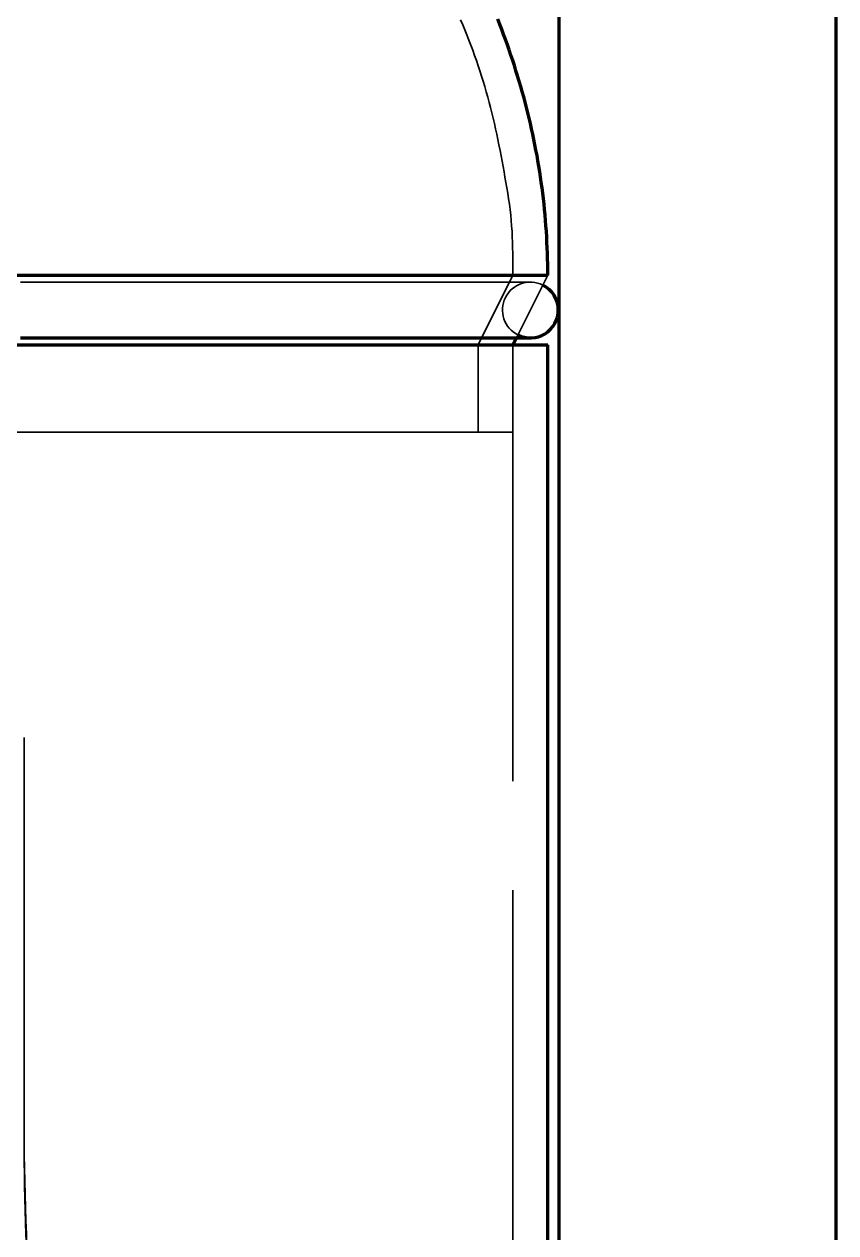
# Model space of a CAD drawing. Header units: millimetres. Extents: x 0 to 2382, y 0 to 420.
# Drawn here: x 172.99 to 180.43, y 281.57 to 292.65 of the extents above; entities that cross this region are included whole.
import ezdxf

# ---------------------------------------------------------------- set-up
doc = ezdxf.new("R2010")
doc.units = ezdxf.units.MM
doc.linetypes.add('IRAM-E-TRAZOS', pattern=[5, 4, -1])
doc.layers.add('01-VISIBLE', color=7, linetype='CONTINUOUS', lineweight=70)
doc.layers.add('02-OCULTA', color=4, linetype='IRAM-E-TRAZOS', lineweight=35)

msp = doc.modelspace()

# ---------------------------------------------------------------- linework, layer by layer
at = {"layer": '01-VISIBLE'}
for p, q in [((177.891, 313.671), (177.891, 277.209)), ((180.431, 313.671), (180.431, 277.209)), ((177.471, 289.709), (177.503, 289.773)), ((177.791, 263.535), (177.791, 289.709))]:
    msp.add_line(p, q, dxfattribs=at)
for points in [[(177.791, 290.349), (177.791, 290.399), (177.79, 290.45), (177.789, 290.5), (177.788, 290.55), (177.786, 290.6), (177.783, 290.65), (177.781, 290.7), (177.778, 290.75), (177.774, 290.8), (177.77, 290.85), (177.766, 290.9), (177.761, 290.95), (177.756, 290.999), (177.751, 291.049), (177.745, 291.099), (177.738, 291.149), (177.731, 291.198), (177.724, 291.248), (177.717, 291.297), (177.709, 291.347), (177.7, 291.396), (177.692, 291.445), (177.682, 291.495), (177.673, 291.544), (177.663, 291.593), (177.653, 291.642), (177.642, 291.691), (177.631, 291.74), (177.619, 291.789), (177.608, 291.837), (177.595, 291.886), (177.583, 291.934), (177.57, 291.983), (177.556, 292.031), (177.543, 292.079), (177.529, 292.127), (177.514, 292.175), (177.499, 292.223), (177.484, 292.271), (177.469, 292.318), (177.453, 292.366), (177.436, 292.413), (177.42, 292.461), (177.403, 292.508), (177.386, 292.555), (177.368, 292.602), (177.35, 292.648), (177.332, 292.695)], [(172.911, 290.349), (172.991, 290.349), (173.071, 290.349), (173.151, 290.349), (173.231, 290.349), (173.311, 290.349), (173.391, 290.349), (173.471, 290.349), (173.551, 290.349), (173.631, 290.349), (173.711, 290.349), (173.791, 290.349), (173.871, 290.349), (173.951, 290.349), (174.031, 290.349), (174.111, 290.349), (174.191, 290.349), (174.271, 290.349), (174.351, 290.349), (174.431, 290.349), (174.511, 290.349), (174.591, 290.349), (174.671, 290.349), (174.751, 290.349), (174.831, 290.349), (174.911, 290.349), (174.991, 290.349), (175.071, 290.349), (175.151, 290.349), (175.231, 290.349), (175.311, 290.349), (175.391, 290.349), (175.471, 290.349), (175.551, 290.349), (175.631, 290.349), (175.711, 290.349), (175.791, 290.349), (175.871, 290.349), (175.951, 290.349), (176.031, 290.349), (176.111, 290.349), (176.191, 290.349), (176.271, 290.349), (176.351, 290.349), (176.431, 290.349), (176.511, 290.349), (176.591, 290.349), (176.671, 290.349), (176.751, 290.349), (176.831, 290.349), (176.911, 290.349), (176.991, 290.349), (177.071, 290.349), (177.151, 290.349), (177.231, 290.349), (177.311, 290.349), (177.391, 290.349), (177.471, 290.349), (177.551, 290.349), (177.631, 290.349), (177.711, 290.349), (177.791, 290.349)], [(172.911, 289.709), (172.991, 289.709), (173.071, 289.709), (173.151, 289.709), (173.231, 289.709), (173.311, 289.709), (173.391, 289.709), (173.471, 289.709), (173.551, 289.709), (173.631, 289.709), (173.711, 289.709), (173.791, 289.709), (173.871, 289.709), (173.951, 289.709), (174.031, 289.709), (174.111, 289.709), (174.191, 289.709), (174.271, 289.709), (174.351, 289.709), (174.431, 289.709), (174.511, 289.709), (174.591, 289.709), (174.671, 289.709), (174.751, 289.709), (174.831, 289.709), (174.911, 289.709), (174.991, 289.709), (175.071, 289.709), (175.151, 289.709), (175.231, 289.709), (175.311, 289.709), (175.391, 289.709), (175.471, 289.709), (175.551, 289.709), (175.631, 289.709), (175.711, 289.709), (175.791, 289.709), (175.871, 289.709), (175.951, 289.709), (176.031, 289.709), (176.111, 289.709), (176.191, 289.709), (176.271, 289.709), (176.351, 289.709), (176.431, 289.709), (176.511, 289.709), (176.591, 289.709), (176.671, 289.709), (176.751, 289.709), (176.831, 289.709), (176.911, 289.709), (176.991, 289.709), (177.071, 289.709), (177.151, 289.709), (177.231, 289.709), (177.311, 289.709), (177.391, 289.709), (177.471, 289.709), (177.551, 289.709), (177.631, 289.709), (177.711, 289.709), (177.791, 289.709)], [(172.958, 289.773), (173.037, 289.773), (173.116, 289.773), (173.196, 289.773), (173.275, 289.773), (173.354, 289.773), (173.433, 289.773), (173.512, 289.773), (173.592, 289.773), (173.671, 289.773), (173.75, 289.773), (173.829, 289.773), (173.908, 289.773), (173.988, 289.773), (174.067, 289.773), (174.146, 289.773), (174.225, 289.773), (174.304, 289.773), (174.384, 289.773), (174.463, 289.773), (174.542, 289.773), (174.621, 289.773), (174.7, 289.773), (174.78, 289.773), (174.859, 289.773), (174.938, 289.773), (175.017, 289.773), (175.096, 289.773), (175.176, 289.773), (175.255, 289.773), (175.334, 289.773), (175.413, 289.773), (175.492, 289.773), (175.572, 289.773), (175.651, 289.773), (175.73, 289.773), (175.809, 289.773), (175.888, 289.773), (175.968, 289.773), (176.047, 289.773), (176.126, 289.773), (176.205, 289.773), (176.284, 289.773), (176.364, 289.773), (176.443, 289.773), (176.522, 289.773), (176.601, 289.773), (176.68, 289.773), (176.76, 289.773), (176.839, 289.773), (176.918, 289.773), (176.997, 289.773), (177.076, 289.773), (177.156, 289.773), (177.235, 289.773), (177.314, 289.773), (177.393, 289.773), (177.472, 289.773), (177.552, 289.773), (177.631, 289.773)], [(177.631, 289.773), (177.631, 289.773), (177.631, 289.773), (177.631, 289.773), (177.631, 289.773), (177.631, 289.773), (177.631, 289.773)]]:
    msp.add_lwpolyline(points, dxfattribs=at)
for start, end in [(0, 63.4349), (-116.5651, 0)]:
    msp.add_arc((177.631, 290.029), 0.256, start, end, dxfattribs=at)
at = {"layer": '02-OCULTA'}
for p, q in [((177.471, 290.349), (177.151, 289.709)), ((177.503, 289.773), (177.791, 290.349)), ((177.151, 289.709), (177.151, 288.909)), ((177.471, 225.709), (177.471, 289.709)), ((177.471, 288.909), (177.471, 289.709)), ((172.991, 282.436), (172.991, 286.109)), ((172.991, 282.524), (172.991, 286.109)), ((172.991, 282.436), (172.991, 286.109))]:
    msp.add_line(p, q, dxfattribs=at)
for points in [[(176.991, 292.69), (177.011, 292.644), (177.03, 292.597), (177.048, 292.551), (177.067, 292.504), (177.085, 292.457), (177.102, 292.411), (177.119, 292.363), (177.136, 292.316), (177.152, 292.269), (177.168, 292.221), (177.184, 292.174), (177.199, 292.126), (177.213, 292.078), (177.227, 292.03), (177.241, 291.981), (177.254, 291.933), (177.266, 291.885), (177.278, 291.836), (177.29, 291.787), (177.301, 291.738), (177.312, 291.689), (177.323, 291.64), (177.333, 291.591), (177.343, 291.542), (177.353, 291.493), (177.363, 291.444), (177.372, 291.395), (177.381, 291.345), (177.39, 291.296), (177.398, 291.247), (177.407, 291.197), (177.415, 291.148), (177.423, 291.099), (177.431, 291.049), (177.439, 290.999), (177.445, 290.95), (177.451, 290.9), (177.456, 290.85), (177.459, 290.8), (177.463, 290.75), (177.465, 290.7), (177.467, 290.65), (177.468, 290.6), (177.469, 290.55), (177.47, 290.5), (177.471, 290.45), (177.471, 290.399), (177.471, 290.349)], [(177.791, 290.349), (177.711, 290.349), (177.631, 290.349), (177.551, 290.349), (177.471, 290.349), (177.391, 290.349), (177.311, 290.349), (177.231, 290.349), (177.151, 290.349), (177.071, 290.349), (176.991, 290.349), (176.911, 290.349), (176.831, 290.349), (176.751, 290.349), (176.671, 290.349), (176.591, 290.349), (176.511, 290.349), (176.431, 290.349), (176.351, 290.349), (176.271, 290.349), (176.191, 290.349), (176.111, 290.349), (176.031, 290.349), (175.951, 290.349), (175.871, 290.349), (175.791, 290.349), (175.711, 290.349), (175.631, 290.349), (175.551, 290.349), (175.471, 290.349), (175.391, 290.349), (175.311, 290.349), (175.231, 290.349), (175.151, 290.349), (175.071, 290.349), (174.991, 290.349), (174.911, 290.349), (174.831, 290.349), (174.751, 290.349), (174.671, 290.349), (174.591, 290.349), (174.511, 290.349), (174.431, 290.349), (174.351, 290.349), (174.271, 290.349), (174.191, 290.349), (174.111, 290.349), (174.031, 290.349), (173.951, 290.349), (173.871, 290.349), (173.791, 290.349), (173.711, 290.349), (173.631, 290.349), (173.551, 290.349), (173.471, 290.349), (173.391, 290.349), (173.311, 290.349), (173.231, 290.349), (173.151, 290.349), (173.071, 290.349), (172.991, 290.349), (172.911, 290.349)], [(177.471, 290.349), (177.392, 290.349), (177.314, 290.349), (177.236, 290.349), (177.157, 290.349), (177.079, 290.349), (177, 290.349), (176.922, 290.349), (176.844, 290.349), (176.765, 290.349), (176.687, 290.349), (176.608, 290.349), (176.53, 290.349), (176.452, 290.349), (176.373, 290.349), (176.295, 290.349), (176.216, 290.349), (176.138, 290.349), (176.06, 290.349), (175.981, 290.349), (175.903, 290.349), (175.824, 290.349), (175.746, 290.349), (175.668, 290.349), (175.589, 290.349), (175.511, 290.349), (175.432, 290.349), (175.354, 290.349), (175.276, 290.349), (175.197, 290.349), (175.119, 290.349), (175.04, 290.349), (174.962, 290.349), (174.884, 290.349), (174.805, 290.349), (174.727, 290.349), (174.648, 290.349), (174.57, 290.349), (174.492, 290.349), (174.413, 290.349), (174.335, 290.349), (174.256, 290.349), (174.178, 290.349), (174.1, 290.349), (174.021, 290.349), (173.943, 290.349), (173.864, 290.349), (173.786, 290.349), (173.708, 290.349), (173.629, 290.349), (173.551, 290.349), (173.472, 290.349), (173.394, 290.349), (173.316, 290.349), (173.237, 290.349), (173.159, 290.349), (173.08, 290.349), (173.002, 290.349), (172.924, 290.349)], [(172.924, 290.349), (173.002, 290.349), (173.08, 290.349), (173.159, 290.349), (173.237, 290.349), (173.316, 290.349), (173.394, 290.349), (173.472, 290.349), (173.551, 290.349), (173.629, 290.349), (173.708, 290.349), (173.786, 290.349), (173.864, 290.349), (173.943, 290.349), (174.021, 290.349), (174.1, 290.349), (174.178, 290.349), (174.256, 290.349), (174.335, 290.349), (174.413, 290.349), (174.492, 290.349), (174.57, 290.349), (174.648, 290.349), (174.727, 290.349), (174.805, 290.349), (174.884, 290.349), (174.962, 290.349), (175.04, 290.349), (175.119, 290.349), (175.197, 290.349), (175.276, 290.349), (175.354, 290.349), (175.432, 290.349), (175.511, 290.349), (175.589, 290.349), (175.668, 290.349), (175.746, 290.349), (175.824, 290.349), (175.903, 290.349), (175.981, 290.349), (176.06, 290.349), (176.138, 290.349), (176.216, 290.349), (176.295, 290.349), (176.373, 290.349), (176.452, 290.349), (176.53, 290.349), (176.608, 290.349), (176.687, 290.349), (176.765, 290.349), (176.844, 290.349), (176.922, 290.349), (177, 290.349), (177.079, 290.349), (177.157, 290.349), (177.236, 290.349), (177.314, 290.349), (177.392, 290.349), (177.471, 290.349)], [(177.631, 290.285), (177.552, 290.285), (177.472, 290.285), (177.393, 290.285), (177.314, 290.285), (177.235, 290.285), (177.156, 290.285), (177.077, 290.285), (176.997, 290.285), (176.918, 290.285), (176.839, 290.285), (176.76, 290.285), (176.681, 290.285), (176.601, 290.285), (176.522, 290.285), (176.443, 290.285), (176.364, 290.285), (176.284, 290.285), (176.205, 290.285), (176.126, 290.285), (176.047, 290.285), (175.968, 290.285), (175.888, 290.285), (175.809, 290.285), (175.73, 290.285), (175.651, 290.285), (175.572, 290.285), (175.492, 290.285), (175.413, 290.285), (175.334, 290.285), (175.255, 290.285), (175.176, 290.285), (175.096, 290.285), (175.017, 290.285), (174.938, 290.285), (174.859, 290.285), (174.78, 290.285), (174.7, 290.285), (174.621, 290.285), (174.542, 290.285), (174.463, 290.285), (174.384, 290.285), (174.304, 290.285), (174.225, 290.285), (174.146, 290.285), (174.067, 290.285), (173.988, 290.285), (173.908, 290.285), (173.829, 290.285), (173.75, 290.285), (173.671, 290.285), (173.592, 290.285), (173.512, 290.285), (173.433, 290.285), (173.354, 290.285), (173.275, 290.285), (173.196, 290.285), (173.116, 290.285), (173.037, 290.285), (172.958, 290.285)], [(177.631, 290.285), (177.552, 290.285), (177.472, 290.285), (177.393, 290.285), (177.314, 290.285), (177.235, 290.285), (177.156, 290.285), (177.077, 290.285), (176.997, 290.285), (176.918, 290.285), (176.839, 290.285), (176.76, 290.285), (176.681, 290.285), (176.601, 290.285), (176.522, 290.285), (176.443, 290.285), (176.364, 290.285), (176.284, 290.285), (176.205, 290.285), (176.126, 290.285), (176.047, 290.285), (175.968, 290.285), (175.888, 290.285), (175.809, 290.285), (175.73, 290.285), (175.651, 290.285), (175.572, 290.285), (175.492, 290.285), (175.413, 290.285), (175.334, 290.285), (175.255, 290.285), (175.176, 290.285), (175.096, 290.285), (175.017, 290.285), (174.938, 290.285), (174.859, 290.285), (174.78, 290.285), (174.7, 290.285), (174.621, 290.285), (174.542, 290.285), (174.463, 290.285), (174.384, 290.285), (174.304, 290.285), (174.225, 290.285), (174.146, 290.285), (174.067, 290.285), (173.988, 290.285), (173.908, 290.285), (173.829, 290.285), (173.75, 290.285), (173.671, 290.285), (173.592, 290.285), (173.512, 290.285), (173.433, 290.285), (173.354, 290.285), (173.275, 290.285), (173.196, 290.285), (173.116, 290.285), (173.037, 290.285), (172.958, 290.285)], [(177.791, 289.709), (177.711, 289.709), (177.631, 289.709), (177.551, 289.709), (177.471, 289.709), (177.391, 289.709), (177.311, 289.709), (177.231, 289.709), (177.151, 289.709), (177.071, 289.709), (176.991, 289.709), (176.911, 289.709), (176.831, 289.709), (176.751, 289.709), (176.671, 289.709), (176.591, 289.709), (176.511, 289.709), (176.431, 289.709), (176.351, 289.709), (176.271, 289.709), (176.191, 289.709), (176.111, 289.709), (176.031, 289.709), (175.951, 289.709), (175.871, 289.709), (175.791, 289.709), (175.711, 289.709), (175.631, 289.709), (175.551, 289.709), (175.471, 289.709), (175.391, 289.709), (175.311, 289.709), (175.231, 289.709), (175.151, 289.709), (175.071, 289.709), (174.991, 289.709), (174.911, 289.709), (174.831, 289.709), (174.751, 289.709), (174.671, 289.709), (174.591, 289.709), (174.511, 289.709), (174.431, 289.709), (174.351, 289.709), (174.271, 289.709), (174.191, 289.709), (174.111, 289.709), (174.031, 289.709), (173.951, 289.709), (173.871, 289.709), (173.791, 289.709), (173.711, 289.709), (173.631, 289.709), (173.551, 289.709), (173.471, 289.709), (173.391, 289.709), (173.311, 289.709), (173.231, 289.709), (173.151, 289.709), (173.071, 289.709), (172.991, 289.709), (172.911, 289.709)], [(177.471, 289.709), (177.392, 289.709), (177.314, 289.709), (177.236, 289.709), (177.157, 289.709), (177.079, 289.709), (177, 289.709), (176.922, 289.709), (176.844, 289.709), (176.765, 289.709), (176.687, 289.709), (176.608, 289.709), (176.53, 289.709), (176.452, 289.709), (176.373, 289.709), (176.295, 289.709), (176.216, 289.709), (176.138, 289.709), (176.06, 289.709), (175.981, 289.709), (175.903, 289.709), (175.824, 289.709), (175.746, 289.709), (175.668, 289.709), (175.589, 289.709), (175.511, 289.709), (175.432, 289.709), (175.354, 289.709), (175.276, 289.709), (175.197, 289.709), (175.119, 289.709), (175.04, 289.709), (174.962, 289.709), (174.884, 289.709), (174.805, 289.709), (174.727, 289.709), (174.648, 289.709), (174.57, 289.709), (174.492, 289.709), (174.413, 289.709), (174.335, 289.709), (174.256, 289.709), (174.178, 289.709), (174.1, 289.709), (174.021, 289.709), (173.943, 289.709), (173.864, 289.709), (173.786, 289.709), (173.708, 289.709), (173.629, 289.709), (173.551, 289.709), (173.472, 289.709), (173.394, 289.709), (173.316, 289.709), (173.237, 289.709), (173.159, 289.709), (173.08, 289.709), (173.002, 289.709), (172.924, 289.709)], [(172.924, 289.709), (173.002, 289.709), (173.08, 289.709), (173.159, 289.709), (173.237, 289.709), (173.316, 289.709), (173.394, 289.709), (173.472, 289.709), (173.551, 289.709), (173.629, 289.709), (173.708, 289.709), (173.786, 289.709), (173.864, 289.709), (173.943, 289.709), (174.021, 289.709), (174.1, 289.709), (174.178, 289.709), (174.256, 289.709), (174.335, 289.709), (174.413, 289.709), (174.492, 289.709), (174.57, 289.709), (174.648, 289.709), (174.727, 289.709), (174.805, 289.709), (174.884, 289.709), (174.962, 289.709), (175.04, 289.709), (175.119, 289.709), (175.197, 289.709), (175.276, 289.709), (175.354, 289.709), (175.432, 289.709), (175.511, 289.709), (175.589, 289.709), (175.668, 289.709), (175.746, 289.709), (175.824, 289.709), (175.903, 289.709), (175.981, 289.709), (176.06, 289.709), (176.138, 289.709), (176.216, 289.709), (176.295, 289.709), (176.373, 289.709), (176.452, 289.709), (176.53, 289.709), (176.608, 289.709), (176.687, 289.709), (176.765, 289.709), (176.844, 289.709), (176.922, 289.709), (177, 289.709), (177.079, 289.709), (177.157, 289.709), (177.236, 289.709), (177.314, 289.709), (177.392, 289.709), (177.471, 289.709)], [(177.471, 289.709), (177.392, 289.709), (177.314, 289.709), (177.236, 289.709), (177.157, 289.709), (177.079, 289.709), (177, 289.709), (176.922, 289.709), (176.844, 289.709), (176.765, 289.709), (176.687, 289.709), (176.608, 289.709), (176.53, 289.709), (176.452, 289.709), (176.373, 289.709), (176.295, 289.709), (176.216, 289.709), (176.138, 289.709), (176.06, 289.709), (175.981, 289.709), (175.903, 289.709), (175.824, 289.709), (175.746, 289.709), (175.668, 289.709), (175.589, 289.709), (175.511, 289.709), (175.432, 289.709), (175.354, 289.709), (175.276, 289.709), (175.197, 289.709), (175.119, 289.709), (175.04, 289.709), (174.962, 289.709), (174.884, 289.709), (174.805, 289.709), (174.727, 289.709), (174.648, 289.709), (174.57, 289.709), (174.492, 289.709), (174.413, 289.709), (174.335, 289.709), (174.256, 289.709), (174.178, 289.709), (174.1, 289.709), (174.021, 289.709), (173.943, 289.709), (173.864, 289.709), (173.786, 289.709), (173.708, 289.709), (173.629, 289.709), (173.551, 289.709), (173.472, 289.709), (173.394, 289.709), (173.316, 289.709), (173.237, 289.709), (173.159, 289.709), (173.08, 289.709), (173.002, 289.709), (172.924, 289.709)], [(172.924, 289.709), (173.002, 289.709), (173.08, 289.709), (173.159, 289.709), (173.237, 289.709), (173.316, 289.709), (173.394, 289.709), (173.472, 289.709), (173.551, 289.709), (173.629, 289.709), (173.708, 289.709), (173.786, 289.709), (173.864, 289.709), (173.943, 289.709), (174.021, 289.709), (174.1, 289.709), (174.178, 289.709), (174.256, 289.709), (174.335, 289.709), (174.413, 289.709), (174.492, 289.709), (174.57, 289.709), (174.648, 289.709), (174.727, 289.709), (174.805, 289.709), (174.884, 289.709), (174.962, 289.709), (175.04, 289.709), (175.119, 289.709), (175.197, 289.709), (175.276, 289.709), (175.354, 289.709), (175.432, 289.709), (175.511, 289.709), (175.589, 289.709), (175.668, 289.709), (175.746, 289.709), (175.824, 289.709), (175.903, 289.709), (175.981, 289.709), (176.06, 289.709), (176.138, 289.709), (176.216, 289.709), (176.295, 289.709), (176.373, 289.709), (176.452, 289.709), (176.53, 289.709), (176.608, 289.709), (176.687, 289.709), (176.765, 289.709), (176.844, 289.709), (176.922, 289.709), (177, 289.709), (177.079, 289.709), (177.157, 289.709), (177.236, 289.709), (177.314, 289.709), (177.392, 289.709), (177.471, 289.709)], [(177.151, 289.709), (177.074, 289.709), (176.997, 289.709), (176.92, 289.709), (176.844, 289.709), (176.767, 289.709), (176.69, 289.709), (176.613, 289.709), (176.536, 289.709), (176.46, 289.709), (176.383, 289.709), (176.306, 289.709), (176.229, 289.709), (176.152, 289.709), (176.076, 289.709), (175.999, 289.709), (175.922, 289.709), (175.845, 289.709), (175.768, 289.709), (175.692, 289.709), (175.615, 289.709), (175.538, 289.709), (175.461, 289.709), (175.384, 289.709), (175.308, 289.709), (175.231, 289.709), (175.154, 289.709), (175.077, 289.709), (175, 289.709), (174.924, 289.709), (174.847, 289.709), (174.77, 289.709), (174.693, 289.709), (174.616, 289.709), (174.54, 289.709), (174.463, 289.709), (174.386, 289.709), (174.309, 289.709), (174.232, 289.709), (174.156, 289.709), (174.079, 289.709), (174.002, 289.709), (173.925, 289.709), (173.848, 289.709), (173.772, 289.709), (173.695, 289.709), (173.618, 289.709), (173.541, 289.709), (173.464, 289.709), (173.388, 289.709), (173.311, 289.709), (173.234, 289.709), (173.157, 289.709), (173.08, 289.709), (173.004, 289.709), (172.927, 289.709)], [(172.927, 289.709), (173.004, 289.709), (173.08, 289.709), (173.157, 289.709), (173.234, 289.709), (173.311, 289.709), (173.388, 289.709), (173.464, 289.709), (173.541, 289.709), (173.618, 289.709), (173.695, 289.709), (173.772, 289.709), (173.848, 289.709), (173.925, 289.709), (174.002, 289.709), (174.079, 289.709), (174.156, 289.709), (174.232, 289.709), (174.309, 289.709), (174.386, 289.709), (174.463, 289.709), (174.54, 289.709), (174.616, 289.709), (174.693, 289.709), (174.77, 289.709), (174.847, 289.709), (174.924, 289.709), (175, 289.709), (175.077, 289.709), (175.154, 289.709), (175.231, 289.709), (175.308, 289.709), (175.384, 289.709), (175.461, 289.709), (175.538, 289.709), (175.615, 289.709), (175.692, 289.709), (175.768, 289.709), (175.845, 289.709), (175.922, 289.709), (175.999, 289.709), (176.076, 289.709), (176.152, 289.709), (176.229, 289.709), (176.306, 289.709), (176.383, 289.709), (176.46, 289.709), (176.536, 289.709), (176.613, 289.709), (176.69, 289.709), (176.767, 289.709), (176.844, 289.709), (176.92, 289.709), (176.997, 289.709), (177.074, 289.709), (177.151, 289.709)], [(172.958, 289.773), (173.037, 289.773), (173.116, 289.773), (173.196, 289.773), (173.275, 289.773), (173.354, 289.773), (173.433, 289.773), (173.512, 289.773), (173.592, 289.773), (173.671, 289.773), (173.75, 289.773), (173.829, 289.773), (173.908, 289.773), (173.988, 289.773), (174.067, 289.773), (174.146, 289.773), (174.225, 289.773), (174.304, 289.773), (174.384, 289.773), (174.463, 289.773), (174.542, 289.773), (174.621, 289.773), (174.7, 289.773), (174.78, 289.773), (174.859, 289.773), (174.938, 289.773), (175.017, 289.773), (175.096, 289.773), (175.176, 289.773), (175.255, 289.773), (175.334, 289.773), (175.413, 289.773), (175.492, 289.773), (175.572, 289.773), (175.651, 289.773), (175.73, 289.773), (175.809, 289.773), (175.888, 289.773), (175.968, 289.773), (176.047, 289.773), (176.126, 289.773), (176.205, 289.773), (176.284, 289.773), (176.364, 289.773), (176.443, 289.773), (176.522, 289.773), (176.601, 289.773), (176.68, 289.773), (176.76, 289.773), (176.839, 289.773), (176.918, 289.773), (176.997, 289.773), (177.076, 289.773), (177.156, 289.773), (177.235, 289.773), (177.314, 289.773), (177.393, 289.773), (177.472, 289.773), (177.552, 289.773), (177.631, 289.773)], [(177.471, 288.909), (177.392, 288.909), (177.314, 288.909), (177.236, 288.909), (177.157, 288.909), (177.079, 288.909), (177, 288.909), (176.922, 288.909), (176.844, 288.909), (176.765, 288.909), (176.687, 288.909), (176.608, 288.909), (176.53, 288.909), (176.452, 288.909), (176.373, 288.909), (176.295, 288.909), (176.216, 288.909), (176.138, 288.909), (176.06, 288.909), (175.981, 288.909), (175.903, 288.909), (175.824, 288.909), (175.746, 288.909), (175.668, 288.909), (175.589, 288.909), (175.511, 288.909), (175.432, 288.909), (175.354, 288.909), (175.276, 288.909), (175.197, 288.909), (175.119, 288.909), (175.04, 288.909), (174.962, 288.909), (174.884, 288.909), (174.805, 288.909), (174.727, 288.909), (174.648, 288.909), (174.57, 288.909), (174.492, 288.909), (174.413, 288.909), (174.335, 288.909), (174.256, 288.909), (174.178, 288.909), (174.1, 288.909), (174.021, 288.909), (173.943, 288.909), (173.864, 288.909), (173.786, 288.909), (173.708, 288.909), (173.629, 288.909), (173.551, 288.909), (173.472, 288.909), (173.394, 288.909), (173.316, 288.909), (173.237, 288.909), (173.159, 288.909), (173.08, 288.909), (173.002, 288.909), (172.924, 288.909)], [(172.924, 288.909), (173.002, 288.909), (173.08, 288.909), (173.159, 288.909), (173.237, 288.909), (173.316, 288.909), (173.394, 288.909), (173.472, 288.909), (173.551, 288.909), (173.629, 288.909), (173.708, 288.909), (173.786, 288.909), (173.864, 288.909), (173.943, 288.909), (174.021, 288.909), (174.1, 288.909), (174.178, 288.909), (174.256, 288.909), (174.335, 288.909), (174.413, 288.909), (174.492, 288.909), (174.57, 288.909), (174.648, 288.909), (174.727, 288.909), (174.805, 288.909), (174.884, 288.909), (174.962, 288.909), (175.04, 288.909), (175.119, 288.909), (175.197, 288.909), (175.276, 288.909), (175.354, 288.909), (175.432, 288.909), (175.511, 288.909), (175.589, 288.909), (175.668, 288.909), (175.746, 288.909), (175.824, 288.909), (175.903, 288.909), (175.981, 288.909), (176.06, 288.909), (176.138, 288.909), (176.216, 288.909), (176.295, 288.909), (176.373, 288.909), (176.452, 288.909), (176.53, 288.909), (176.608, 288.909), (176.687, 288.909), (176.765, 288.909), (176.844, 288.909), (176.922, 288.909), (177, 288.909), (177.079, 288.909), (177.157, 288.909), (177.236, 288.909), (177.314, 288.909), (177.392, 288.909), (177.471, 288.909)], [(177.151, 288.909), (177.074, 288.909), (176.997, 288.909), (176.92, 288.909), (176.844, 288.909), (176.767, 288.909), (176.69, 288.909), (176.613, 288.909), (176.536, 288.909), (176.46, 288.909), (176.383, 288.909), (176.306, 288.909), (176.229, 288.909), (176.152, 288.909), (176.076, 288.909), (175.999, 288.909), (175.922, 288.909), (175.845, 288.909), (175.768, 288.909), (175.692, 288.909), (175.615, 288.909), (175.538, 288.909), (175.461, 288.909), (175.384, 288.909), (175.308, 288.909), (175.231, 288.909), (175.154, 288.909), (175.077, 288.909), (175, 288.909), (174.924, 288.909), (174.847, 288.909), (174.77, 288.909), (174.693, 288.909), (174.616, 288.909), (174.54, 288.909), (174.463, 288.909), (174.386, 288.909), (174.309, 288.909), (174.232, 288.909), (174.156, 288.909), (174.079, 288.909), (174.002, 288.909), (173.925, 288.909), (173.848, 288.909), (173.772, 288.909), (173.695, 288.909), (173.618, 288.909), (173.541, 288.909), (173.464, 288.909), (173.388, 288.909), (173.311, 288.909), (173.234, 288.909), (173.157, 288.909), (173.08, 288.909), (173.004, 288.909), (172.927, 288.909)], [(172.927, 288.909), (173.004, 288.909), (173.08, 288.909), (173.157, 288.909), (173.234, 288.909), (173.311, 288.909), (173.388, 288.909), (173.464, 288.909), (173.541, 288.909), (173.618, 288.909), (173.695, 288.909), (173.772, 288.909), (173.848, 288.909), (173.925, 288.909), (174.002, 288.909), (174.079, 288.909), (174.156, 288.909), (174.232, 288.909), (174.309, 288.909), (174.386, 288.909), (174.463, 288.909), (174.54, 288.909), (174.616, 288.909), (174.693, 288.909), (174.77, 288.909), (174.847, 288.909), (174.924, 288.909), (175, 288.909), (175.077, 288.909), (175.154, 288.909), (175.231, 288.909), (175.308, 288.909), (175.384, 288.909), (175.461, 288.909), (175.538, 288.909), (175.615, 288.909), (175.692, 288.909), (175.768, 288.909), (175.845, 288.909), (175.922, 288.909), (175.999, 288.909), (176.076, 288.909), (176.152, 288.909), (176.229, 288.909), (176.306, 288.909), (176.383, 288.909), (176.46, 288.909), (176.536, 288.909), (176.613, 288.909), (176.69, 288.909), (176.767, 288.909), (176.844, 288.909), (176.92, 288.909), (176.997, 288.909), (177.074, 288.909), (177.151, 288.909)]]:
    msp.add_lwpolyline(points, dxfattribs=at)
for centre, radius, start, end in [((177.631, 290.029), 0.256, 63.4349, -116.5651), ((196.816, 282.524), 23.825, -180, -175.351), ((196.816, 282.436), 23.825, 180, -175.7537), ((196.816, 282.436), 23.825, 180, -175.7537)]:
    msp.add_arc(centre, radius, start, end, dxfattribs=at)

doc.saveas('drawing.dxf')
